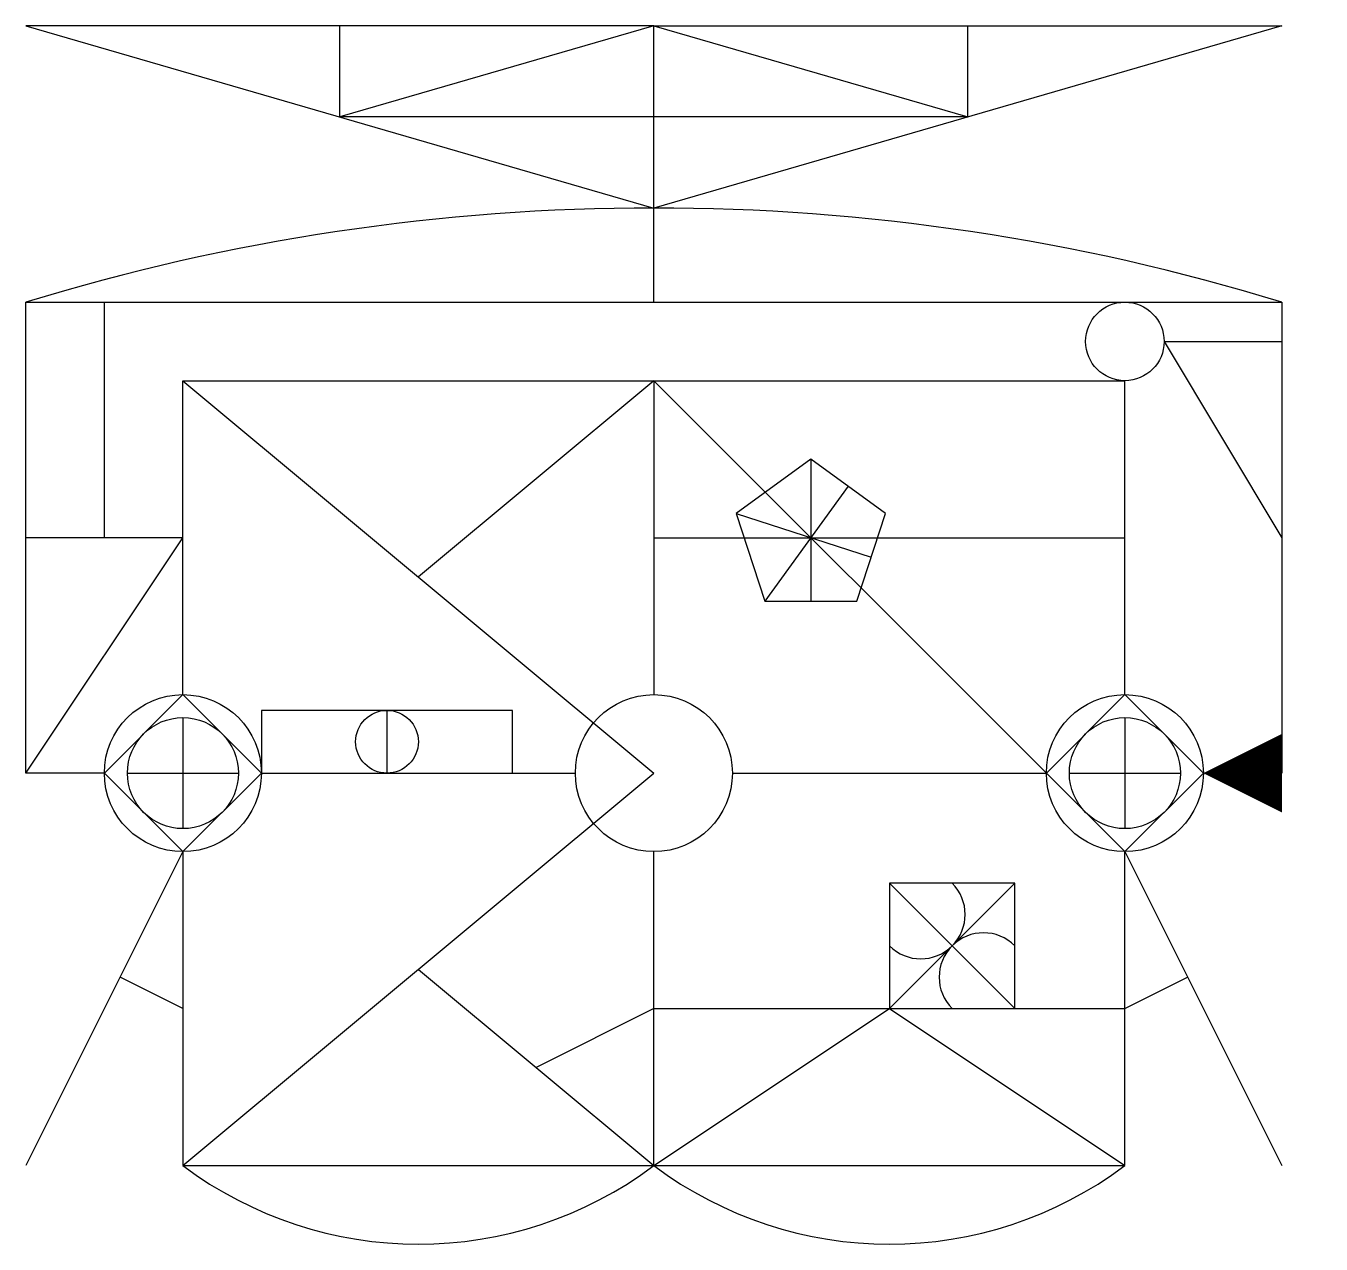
# Model space of a CAD drawing. Header units: inches. Extents: x -50 to 362, y -25 to 363.
import ezdxf

# ---------------------------------------------------------------- set-up
doc = ezdxf.new("R2010")
doc.units = ezdxf.units.IN
doc.header["$MEASUREMENT"] = 0

msp = doc.modelspace()

# ---------------------------------------------------------------- linework, layer by layer
for p, q in [((150, 363), (-50, 363)), ((-50, 363), (150, 305)), ((150, 363), (50, 334)), ((50, 334), (50, 363)), ((150, 305), (150, 363)), ((150, 363), (350, 363)), ((350, 363), (150, 305)), ((150, 363), (250, 334)), ((250, 334), (250, 363)), ((250, 334), (50, 334)), ((150, 275), (150, 305)), ((-50, 125), (-50, 275)), ((-50, 275), (350, 275)), ((-25, 200), (-25, 275)), ((350, 275), (350, 125)), ((312.5, 262.5), (350, 262.5)), ((312.5, 262.5), (350, 200)), ((0, 150), (0, 250)), ((0, 250), (300, 250)), ((0, 250), (150, 125)), ((150, 250), (75, 187.5)), ((150, 250), (150, 150)), ((150, 250), (275, 125)), ((300, 150), (300, 250)), ((200, 225), (200, 179.77)), ((211.89, 216.36), (185.31, 179.77)), ((176.22, 207.73), (219.24, 193.75)), ((-50, 125), (0, 200)), ((0, 200), (-50, 200)), ((150, 200), (300, 200)), ((0, 150), (-25, 125)), ((25, 125), (0, 150)), ((300, 150), (275, 125)), ((325, 125), (300, 150)), ((65, 145), (65, 125)), ((0, 142.68), (0, 107.32)), ((300, 142.68), (300, 107.32)), ((-25, 125), (-50, 125)), ((-25, 125), (0, 100)), ((-17.68, 125), (17.68, 125)), ((0, 0), (150, 125)), ((0, 100), (25, 125)), ((105, 125), (125, 125)), ((175, 125), (275, 125)), ((275, 125), (300, 100)), ((282.32, 125), (317.68, 125)), ((300, 100), (325, 125)), ((0, 100), (-50, 0)), ((0, 100), (0, 0)), ((150, 0), (150, 100)), ((300, 0), (300, 100)), ((300, 100), (350, 0)), ((225, 50), (265, 90)), ((225, 90), (265, 50)), ((75, 62.5), (150, 0)), ((0, 50), (-20, 60)), ((300, 50), (320, 60)), ((150, 50), (112.5, 31.25)), ((150, 50), (300, 50)), ((150, 0), (225, 50)), ((225, 50), (300, 0)), ((0, 0), (300, 0))]:
    msp.add_line(p, q)
for points in [[(200, 225), (176.22, 207.73), (185.31, 179.77), (214.69, 179.77), (223.78, 207.73)], [(25, 125), (105, 125), (105, 145), (25, 145)], [(225, 50), (265, 50), (265, 90), (225, 90)]]:
    msp.add_lwpolyline(points, close=True)
msp.add_lwpolyline([(325, 125, 0, 25, 0), (350, 125, 25, 25, 0)], format="xyseb")
for centre, radius in [((300, 262.5), 12.5), ((0, 125), 25), ((150, 125), 25), ((300, 125), 25), ((65, 135), 10), ((0, 125), 17.68), ((300, 125), 17.68)]:
    msp.add_circle(centre, radius)
for centre, radius, start, end in [((150, -376.67), 681.67, 72.93847, 107.06153), ((235, 80), 14.14, 225, 45), ((255, 60), 14.14, 45, 225), ((75, 100), 125, 233.1301, 306.8699), ((225, 100), 125, 233.1301, 306.8699)]:
    msp.add_arc(centre, radius, start, end)

doc.saveas('drawing.dxf')
